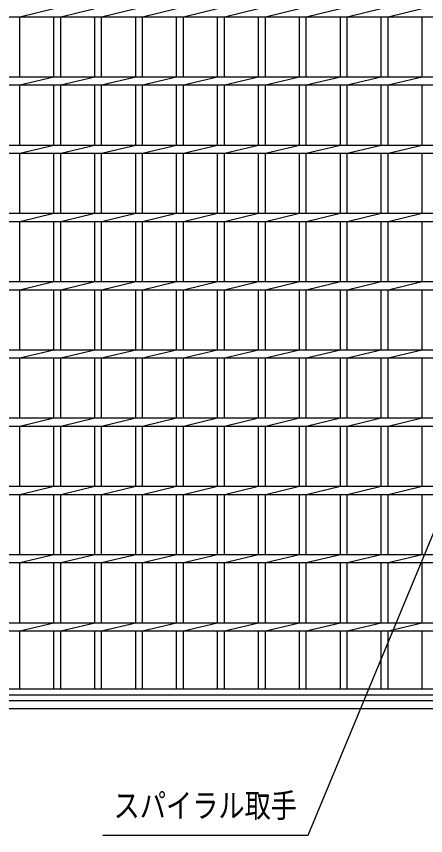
# Model space of a CAD drawing. Units: millimetres, scale not verified. Extents: x -1456 to 1389, y -1026 to 839.
# Drawn here: x -868 to -568, y -335 to 266 of the extents above; entities that cross this region are included whole.
import ezdxf
from ezdxf.enums import TextEntityAlignment as Align

# ---------------------------------------------------------------- set-up
doc = ezdxf.new("R2010")
doc.units = ezdxf.units.MM
doc.header["$LTSCALE"] = 8
for name, color, linetype, lineweight in [('16', 3, 'Continuous', 25), ('19', 6, 'Continuous', 25), ('22', 4, 'Continuous', 25)]:
    doc.layers.add(name, color=color, linetype=linetype, lineweight=lineweight)
doc.styles.add('ＭＳ ゴシック', font='')
doc.styles.get('ＭＳ ゴシック').set_extended_font_data('MS Gothic')

msp = doc.modelspace()

# ---------------------------------------------------------------- linework, layer by layer
at = {"layer": '16'}
for p, q in [((-866, 265.5), (-841, 271.5)), ((-836, 265.5), (-811, 271.5)), ((-806, 265.5), (-781, 271.5)), ((-776, 265.5), (-751, 271.5)), ((-746, 265.5), (-721, 271.5)), ((-716, 265.5), (-691, 271.5)), ((-686, 265.5), (-661, 271.5)), ((-656, 265.5), (-631, 271.5)), ((-626, 265.5), (-601, 271.5)), ((-596, 265.5), (-571, 271.5)), ((-1081, 265.5), (-386, 265.5)), ((-866, 221.5), (-866, 265.5)), ((-841, 221.5), (-841, 265.5)), ((-836, 221.5), (-836, 265.5)), ((-811, 221.5), (-811, 265.5)), ((-806, 221.5), (-806, 265.5)), ((-781, 221.5), (-781, 265.5)), ((-776, 221.5), (-776, 265.5)), ((-751, 221.5), (-751, 265.5)), ((-746, 221.5), (-746, 265.5)), ((-721, 221.5), (-721, 265.5)), ((-716, 221.5), (-716, 265.5)), ((-691, 221.5), (-691, 265.5)), ((-686, 221.5), (-686, 265.5)), ((-661, 221.5), (-661, 265.5)), ((-656, 221.5), (-656, 265.5)), ((-631, 221.5), (-631, 265.5)), ((-626, 221.5), (-626, 265.5)), ((-601, 221.5), (-601, 265.5)), ((-596, 221.5), (-596, 265.5)), ((-571, 221.5), (-571, 265.5)), ((-1081, 221.5), (-386, 221.5)), ((-866, 215.5), (-841, 221.5)), ((-836, 215.5), (-811, 221.5)), ((-806, 215.5), (-781, 221.5)), ((-776, 215.5), (-751, 221.5)), ((-746, 215.5), (-721, 221.5)), ((-716, 215.5), (-691, 221.5)), ((-686, 215.5), (-661, 221.5)), ((-656, 215.5), (-631, 221.5)), ((-626, 215.5), (-601, 221.5)), ((-596, 215.5), (-571, 221.5)), ((-1081, 215.5), (-386, 215.5)), ((-866, 171.5), (-866, 215.5)), ((-841, 171.5), (-841, 215.5)), ((-836, 171.5), (-836, 215.5)), ((-811, 171.5), (-811, 215.5)), ((-806, 171.5), (-806, 215.5)), ((-781, 171.5), (-781, 215.5)), ((-776, 171.5), (-776, 215.5)), ((-751, 171.5), (-751, 215.5)), ((-746, 171.5), (-746, 215.5)), ((-721, 171.5), (-721, 215.5)), ((-716, 171.5), (-716, 215.5)), ((-691, 171.5), (-691, 215.5)), ((-686, 171.5), (-686, 215.5)), ((-661, 171.5), (-661, 215.5)), ((-656, 171.5), (-656, 215.5)), ((-631, 171.5), (-631, 215.5)), ((-626, 171.5), (-626, 215.5)), ((-601, 171.5), (-601, 215.5)), ((-596, 171.5), (-596, 215.5)), ((-571, 171.5), (-571, 215.5)), ((-1081, 171.5), (-506, 171.5)), ((-866, 165.5), (-841, 171.5)), ((-836, 165.5), (-811, 171.5)), ((-806, 165.5), (-781, 171.5)), ((-776, 165.5), (-751, 171.5)), ((-746, 165.5), (-721, 171.5)), ((-716, 165.5), (-691, 171.5)), ((-686, 165.5), (-661, 171.5)), ((-656, 165.5), (-631, 171.5)), ((-626, 165.5), (-601, 171.5)), ((-596, 165.5), (-571, 171.5)), ((-1081, 165.5), (-506, 165.5)), ((-866, 121.5), (-866, 165.5)), ((-841, 121.5), (-841, 165.5)), ((-836, 121.5), (-836, 165.5)), ((-811, 121.5), (-811, 165.5)), ((-806, 121.5), (-806, 165.5)), ((-781, 121.5), (-781, 165.5)), ((-776, 121.5), (-776, 165.5)), ((-751, 121.5), (-751, 165.5)), ((-746, 121.5), (-746, 165.5)), ((-721, 121.5), (-721, 165.5)), ((-716, 121.5), (-716, 165.5)), ((-691, 121.5), (-691, 165.5)), ((-686, 121.5), (-686, 165.5)), ((-661, 121.5), (-661, 165.5)), ((-656, 121.5), (-656, 165.5)), ((-631, 121.5), (-631, 165.5)), ((-626, 121.5), (-626, 165.5)), ((-601, 121.5), (-601, 165.5)), ((-596, 121.5), (-596, 165.5)), ((-571, 121.5), (-571, 165.5)), ((-1081, 121.5), (-506, 121.5)), ((-866, 115.5), (-841, 121.5)), ((-836, 115.5), (-811, 121.5)), ((-806, 115.5), (-781, 121.5)), ((-776, 115.5), (-751, 121.5)), ((-746, 115.5), (-721, 121.5)), ((-716, 115.5), (-691, 121.5)), ((-686, 115.5), (-661, 121.5)), ((-656, 115.5), (-631, 121.5)), ((-626, 115.5), (-601, 121.5)), ((-596, 115.5), (-571, 121.5)), ((-1081, 115.5), (-506, 115.5)), ((-866, 71.5), (-866, 115.5)), ((-841, 71.5), (-841, 115.5)), ((-836, 71.5), (-836, 115.5)), ((-811, 71.5), (-811, 115.5)), ((-806, 71.5), (-806, 115.5)), ((-781, 71.5), (-781, 115.5)), ((-776, 71.5), (-776, 115.5)), ((-751, 71.5), (-751, 115.5)), ((-746, 71.5), (-746, 115.5)), ((-721, 71.5), (-721, 115.5)), ((-716, 71.5), (-716, 115.5)), ((-691, 71.5), (-691, 115.5)), ((-686, 71.5), (-686, 115.5)), ((-661, 71.5), (-661, 115.5)), ((-656, 71.5), (-656, 115.5)), ((-631, 71.5), (-631, 115.5)), ((-626, 71.5), (-626, 115.5)), ((-601, 71.5), (-601, 115.5)), ((-596, 71.5), (-596, 115.5)), ((-571, 71.5), (-571, 115.5)), ((-1081, 71.5), (-506, 71.5)), ((-866, 65.5), (-841, 71.5)), ((-836, 65.5), (-811, 71.5)), ((-806, 65.5), (-781, 71.5)), ((-776, 65.5), (-751, 71.5)), ((-746, 65.5), (-721, 71.5)), ((-716, 65.5), (-691, 71.5)), ((-686, 65.5), (-661, 71.5)), ((-656, 65.5), (-631, 71.5)), ((-626, 65.5), (-601, 71.5)), ((-596, 65.5), (-571, 71.5)), ((-1081, 65.5), (-506, 65.5)), ((-866, 21.5), (-866, 65.5)), ((-841, 21.5), (-841, 65.5)), ((-836, 21.5), (-836, 65.5)), ((-811, 21.5), (-811, 65.5)), ((-806, 21.5), (-806, 65.5)), ((-781, 21.5), (-781, 65.5)), ((-776, 21.5), (-776, 65.5)), ((-751, 21.5), (-751, 65.5)), ((-746, 21.5), (-746, 65.5)), ((-721, 21.5), (-721, 65.5)), ((-716, 21.5), (-716, 65.5)), ((-691, 21.5), (-691, 65.5)), ((-686, 21.5), (-686, 65.5)), ((-661, 21.5), (-661, 65.5)), ((-656, 21.5), (-656, 65.5)), ((-631, 21.5), (-631, 65.5)), ((-626, 21.5), (-626, 65.5)), ((-601, 21.5), (-601, 65.5)), ((-596, 21.5), (-596, 65.5)), ((-571, 21.5), (-571, 65.5)), ((-1081, 21.5), (-386, 21.5)), ((-866, 15.5), (-841, 21.5)), ((-836, 15.5), (-811, 21.5)), ((-806, 15.5), (-781, 21.5)), ((-776, 15.5), (-751, 21.5)), ((-746, 15.5), (-721, 21.5)), ((-716, 15.5), (-691, 21.5)), ((-686, 15.5), (-661, 21.5)), ((-656, 15.5), (-631, 21.5)), ((-626, 15.5), (-601, 21.5)), ((-596, 15.5), (-571, 21.5)), ((-1081, 15.5), (-386, 15.5)), ((-866, -28.5), (-866, 15.5)), ((-841, -28.5), (-841, 15.5)), ((-836, -28.5), (-836, 15.5)), ((-811, -28.5), (-811, 15.5)), ((-806, -28.5), (-806, 15.5)), ((-781, -28.5), (-781, 15.5)), ((-776, -28.5), (-776, 15.5)), ((-751, -28.5), (-751, 15.5)), ((-746, -28.5), (-746, 15.5)), ((-721, -28.5), (-721, 15.5)), ((-716, -28.5), (-716, 15.5)), ((-691, -28.5), (-691, 15.5)), ((-686, -28.5), (-686, 15.5)), ((-661, -28.5), (-661, 15.5)), ((-656, -28.5), (-656, 15.5)), ((-631, -28.5), (-631, 15.5)), ((-626, -28.5), (-626, 15.5)), ((-601, -28.5), (-601, 15.5)), ((-596, -28.5), (-596, 15.5)), ((-571, -28.5), (-571, 15.5)), ((-1081, -28.5), (-386, -28.5)), ((-866, -34.5), (-841, -28.5)), ((-836, -34.5), (-811, -28.5)), ((-806, -34.5), (-781, -28.5)), ((-776, -34.5), (-751, -28.5)), ((-746, -34.5), (-721, -28.5)), ((-716, -34.5), (-691, -28.5)), ((-686, -34.5), (-661, -28.5)), ((-656, -34.5), (-631, -28.5)), ((-626, -34.5), (-601, -28.5)), ((-596, -34.5), (-571, -28.5)), ((-1081, -34.5), (-386, -34.5)), ((-866, -78.5), (-866, -34.5)), ((-841, -78.5), (-841, -34.5)), ((-836, -78.5), (-836, -34.5)), ((-811, -78.5), (-811, -34.5)), ((-806, -78.5), (-806, -34.5)), ((-781, -78.5), (-781, -34.5)), ((-776, -78.5), (-776, -34.5)), ((-751, -78.5), (-751, -34.5)), ((-746, -78.5), (-746, -34.5)), ((-721, -78.5), (-721, -34.5)), ((-716, -78.5), (-716, -34.5)), ((-691, -78.5), (-691, -34.5)), ((-686, -78.5), (-686, -34.5)), ((-661, -78.5), (-661, -34.5)), ((-656, -78.5), (-656, -34.5)), ((-631, -78.5), (-631, -34.5)), ((-626, -78.5), (-626, -34.5)), ((-601, -78.5), (-601, -34.5)), ((-596, -78.5), (-596, -34.5)), ((-571, -78.5), (-571, -34.5)), ((-1081, -78.5), (-386, -78.5)), ((-866, -84.5), (-841, -78.5)), ((-836, -84.5), (-811, -78.5)), ((-806, -84.5), (-781, -78.5)), ((-776, -84.5), (-751, -78.5)), ((-746, -84.5), (-721, -78.5)), ((-716, -84.5), (-691, -78.5)), ((-686, -84.5), (-661, -78.5)), ((-656, -84.5), (-631, -78.5)), ((-626, -84.5), (-601, -78.5)), ((-596, -84.5), (-571, -78.5)), ((-1081, -84.5), (-386, -84.5)), ((-866, -128.5), (-866, -84.5)), ((-841, -128.5), (-841, -84.5)), ((-836, -128.5), (-836, -84.5)), ((-811, -128.5), (-811, -84.5)), ((-806, -128.5), (-806, -84.5)), ((-781, -128.5), (-781, -84.5)), ((-776, -128.5), (-776, -84.5)), ((-751, -128.5), (-751, -84.5)), ((-746, -128.5), (-746, -84.5)), ((-721, -128.5), (-721, -84.5)), ((-716, -128.5), (-716, -84.5)), ((-691, -128.5), (-691, -84.5)), ((-686, -128.5), (-686, -84.5)), ((-661, -128.5), (-661, -84.5)), ((-656, -128.5), (-656, -84.5)), ((-631, -128.5), (-631, -84.5)), ((-626, -128.5), (-626, -84.5)), ((-601, -128.5), (-601, -84.5)), ((-596, -128.5), (-596, -84.5)), ((-571, -128.5), (-571, -84.5)), ((-1081, -128.5), (-386, -128.5)), ((-866, -134.5), (-841, -128.5)), ((-836, -134.5), (-811, -128.5)), ((-806, -134.5), (-781, -128.5)), ((-776, -134.5), (-751, -128.5)), ((-746, -134.5), (-721, -128.5)), ((-716, -134.5), (-691, -128.5)), ((-686, -134.5), (-661, -128.5)), ((-656, -134.5), (-631, -128.5)), ((-626, -134.5), (-601, -128.5)), ((-596, -134.5), (-571, -128.5)), ((-1081, -134.5), (-386, -134.5)), ((-866, -178.5), (-866, -134.5)), ((-841, -178.5), (-841, -134.5)), ((-836, -178.5), (-836, -134.5)), ((-811, -178.5), (-811, -134.5)), ((-806, -178.5), (-806, -134.5)), ((-781, -178.5), (-781, -134.5)), ((-776, -178.5), (-776, -134.5)), ((-751, -178.5), (-751, -134.5)), ((-746, -178.5), (-746, -134.5)), ((-721, -178.5), (-721, -134.5)), ((-716, -178.5), (-716, -134.5)), ((-691, -178.5), (-691, -134.5)), ((-686, -178.5), (-686, -134.5)), ((-661, -178.5), (-661, -134.5)), ((-656, -178.5), (-656, -134.5)), ((-631, -178.5), (-631, -134.5)), ((-626, -178.5), (-626, -134.5)), ((-601, -178.5), (-601, -134.5)), ((-596, -178.5), (-596, -134.5)), ((-571, -178.5), (-571, -134.5)), ((-1081, -178.5), (-386, -178.5)), ((-866, -184.5), (-841, -178.5)), ((-836, -184.5), (-811, -178.5)), ((-806, -184.5), (-781, -178.5)), ((-776, -184.5), (-751, -178.5)), ((-746, -184.5), (-721, -178.5)), ((-716, -184.5), (-691, -178.5)), ((-686, -184.5), (-661, -178.5)), ((-656, -184.5), (-631, -178.5)), ((-626, -184.5), (-601, -178.5)), ((-596, -184.5), (-571, -178.5)), ((-1081, -184.5), (-386, -184.5)), ((-866, -227), (-866, -184.5)), ((-841, -227), (-841, -184.5)), ((-836, -227), (-836, -184.5)), ((-811, -227), (-811, -184.5)), ((-806, -227), (-806, -184.5)), ((-781, -227), (-781, -184.5)), ((-776, -227), (-776, -184.5)), ((-751, -227), (-751, -184.5)), ((-746, -227), (-746, -184.5)), ((-721, -227), (-721, -184.5)), ((-716, -227), (-716, -184.5)), ((-691, -227), (-691, -184.5)), ((-686, -227), (-686, -184.5)), ((-661, -227), (-661, -184.5)), ((-656, -227), (-656, -184.5)), ((-631, -227), (-631, -184.5)), ((-626, -227), (-626, -184.5)), ((-601, -227), (-601, -184.5)), ((-596, -227), (-596, -184.5)), ((-571, -227), (-571, -184.5)), ((-1081, -227), (-386, -227)), ((-871, -227), (-866, -227)), ((-841, -227), (-836, -227)), ((-811, -227), (-806, -227)), ((-781, -227), (-776, -227)), ((-751, -227), (-746, -227)), ((-721, -227), (-716, -227)), ((-691, -227), (-686, -227)), ((-661, -227), (-656, -227)), ((-631, -227), (-626, -227)), ((-601, -227), (-596, -227)), ((-571, -227), (-566, -227)), ((-386, -231.5), (-1081, -231.5))]:
    msp.add_line(p, q, dxfattribs=at)
at = {"layer": '19'}
for p, q in [((-1089, -235.5), (-378, -235.5)), ((-1095, -241.5), (-372, -241.5))]:
    msp.add_line(p, q, dxfattribs=at)
at = {"layer": '22'}
msp.add_lwpolyline([(-477, 94.044), (-654.832, -334.521), (-805.232, -334.521)], dxfattribs=at)

# ---------------------------------------------------------------- texts
at = {"layer": '22', "style": 'ＭＳ ゴシック', "width": 0.8}
msp.add_text('スパイラル取手', height=17.6, dxfattribs=at).set_placement((-797.232, -326.521), align=Align.BOTTOM_LEFT)

doc.saveas('drawing.dxf')
